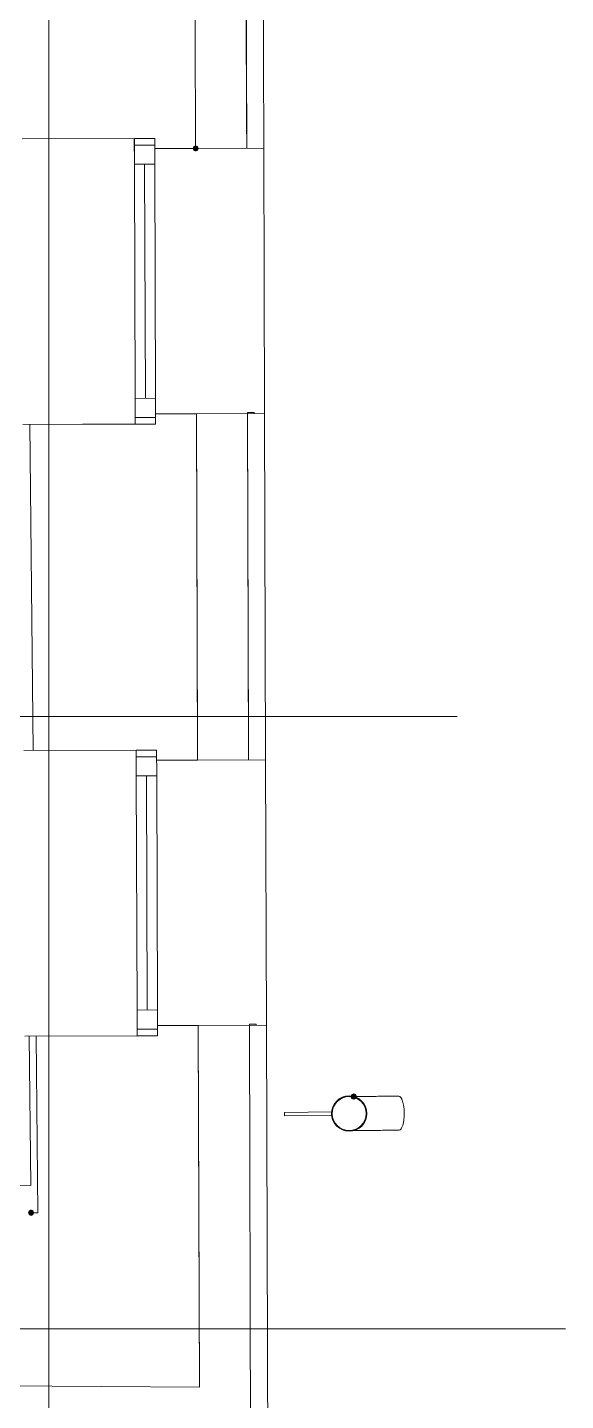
# Model space of a CAD drawing. Header units: millimetres. Extents: x -546 to 1681, y -650 to 1730.
# Drawn here: x 791.54 to 807.36, y 285.76 to 326.12 of the extents above; entities that cross this region are included whole.
import ezdxf

# ---------------------------------------------------------------- set-up
doc = ezdxf.new("R2010")
doc.units = ezdxf.units.MM

msp = doc.modelspace()

# ---------------------------------------------------------------- hatches: boundary and pattern name
h = msp.add_hatch(color=7)
h.dxf.hatch_style = 2
h.paths.add_polyline_path([(796.486, 322.652), (796.423, 322.626), (796.396, 322.562), (796.423, 322.499), (796.486, 322.472), (796.55, 322.499), (796.576, 322.562), (796.55, 322.626)])
h = msp.add_hatch(color=7)
h.dxf.hatch_style = 2
h.paths.add_polyline_path([(801.118, 294.787), (801.057, 294.756), (801.035, 294.69), (801.067, 294.629), (801.132, 294.607), (801.145, 294.608), (801.206, 294.64), (801.228, 294.705), (801.197, 294.766), (801.131, 294.788)])
h = msp.add_hatch(color=7)
h.dxf.hatch_style = 2
h.paths.add_polyline_path([(791.739, 291.285), (791.713, 291.349), (791.649, 291.375), (791.586, 291.349), (791.559, 291.285), (791.586, 291.215), (791.649, 291.188), (791.713, 291.215)])

# ---------------------------------------------------------------- linework, layer by layer
at = {"color": 7, "lineweight": 0}
for points in [[(792.173, 197.821), (792.173, 730.152)], [(796.453, 333.152), (796.486, 322.562)], [(797.986, 322.566), (797.953, 333.156)], [(797.953, 333.156), (797.983, 323.39)], [(798.486, 322.568), (798.453, 333.158)], [(797.983, 323.39), (797.986, 322.566)], [(791.385, 322.846), (794.685, 322.856)], [(794.687, 322.096), (794.681, 322.856)], [(794.685, 322.856), (795.285, 322.858)], [(795.285, 322.858), (794.685, 322.856)], [(794.687, 322.096), (794.685, 322.856)], [(794.685, 322.856), (794.687, 322.096)], [(795.285, 322.858), (795.287, 322.098)], [(795.287, 322.098), (795.285, 322.858)], [(794.685, 322.656), (795.285, 322.658)], [(795.286, 322.558), (796.486, 322.562)], [(796.486, 322.562), (798.486, 322.568)], [(798.486, 322.568), (798.509, 314.768)], [(795.287, 322.098), (794.687, 322.096)], [(794.708, 315.216), (794.687, 322.096)], [(794.987, 322.097), (795.008, 315.217)], [(795.287, 322.098), (795.308, 315.218)], [(795.308, 315.218), (794.708, 315.216)], [(794.708, 315.216), (794.71, 314.456)], [(794.708, 315.216), (794.71, 314.456)], [(795.31, 314.458), (795.308, 315.218)], [(795.31, 314.458), (795.308, 315.218)], [(798.209, 314.797), (798.009, 314.796)], [(798.009, 314.766), (798.009, 314.796)], [(798.209, 314.797), (798.209, 314.767)], [(794.71, 314.456), (791.41, 314.446)], [(791.611, 314.447), (794.71, 314.471)], [(791.71, 304.87), (791.611, 314.447)], [(794.71, 314.656), (795.31, 314.658)], [(794.71, 314.456), (795.31, 314.458)], [(794.71, 314.456), (795.31, 314.458)], [(796.509, 314.762), (795.309, 314.758)], [(798.509, 314.768), (796.509, 314.762)], [(796.54, 304.584), (796.509, 314.762)], [(796.509, 314.762), (796.539, 305.036)], [(798.04, 304.589), (798.009, 314.766)], [(798.009, 314.766), (798.039, 305.04)], [(798.54, 304.59), (798.509, 314.768)], [(187.211, 305.871), (804.173, 305.871)], [(791.439, 304.869), (794.739, 304.879)], [(794.739, 304.879), (795.339, 304.881)], [(795.339, 304.881), (794.739, 304.879)], [(794.742, 304.119), (794.739, 304.879)], [(794.739, 304.879), (794.742, 304.119)], [(794.74, 304.679), (795.34, 304.681)], [(795.339, 304.881), (795.342, 304.121)], [(795.342, 304.121), (795.339, 304.881)], [(796.539, 305.036), (796.54, 304.584)], [(798.039, 305.04), (798.04, 304.589)], [(795.34, 304.581), (796.54, 304.584)], [(796.54, 304.584), (798.54, 304.59)], [(798.54, 304.59), (798.564, 296.79)], [(795.342, 304.121), (794.742, 304.119)], [(794.763, 297.239), (794.742, 304.119)], [(795.042, 304.12), (795.063, 297.24)], [(795.342, 304.121), (795.363, 297.241)], [(795.363, 297.241), (794.763, 297.239)], [(794.763, 297.239), (794.765, 296.479)], [(794.763, 297.239), (794.765, 296.479)], [(795.365, 296.481), (795.363, 297.241)], [(795.365, 296.481), (795.363, 297.241)], [(794.764, 296.679), (795.364, 296.681)], [(796.564, 296.784), (795.364, 296.781)], [(798.564, 296.79), (796.564, 296.784)], [(796.597, 286.151), (796.564, 296.784)], [(796.564, 296.784), (796.581, 291.251)], [(798.264, 296.826), (798.064, 296.825)], [(798.064, 296.789), (798.064, 296.825)], [(798.101, 284.64), (798.064, 296.789)], [(798.064, 296.789), (798.101, 284.64)], [(798.264, 296.826), (798.264, 296.789)], [(798.603, 284.124), (798.564, 296.79)], [(794.765, 296.479), (791.465, 296.469)], [(791.596, 296.469), (791.641, 292.086)], [(791.849, 291.28), (791.796, 296.47)], [(794.765, 296.479), (795.365, 296.481)], [(794.765, 296.479), (795.365, 296.481)], [(800.479, 294.193), (800.49, 294.301), (800.52, 294.399), (800.568, 294.487), (800.632, 294.564), (800.709, 294.628), (800.797, 294.675), (800.894, 294.706), (800.999, 294.716), (801.103, 294.706), (801.2, 294.676), (801.288, 294.628), (801.365, 294.565), (801.429, 294.489), (801.477, 294.402), (801.508, 294.305), (801.519, 294.2)], [(800.499, 294.193), (800.509, 294.297), (800.539, 294.391), (800.585, 294.476), (800.646, 294.55), (800.72, 294.611), (800.805, 294.657), (800.898, 294.686), (800.999, 294.696), (801.099, 294.686), (801.193, 294.657), (801.277, 294.612), (801.351, 294.551), (801.412, 294.478), (801.459, 294.394), (801.488, 294.3), (801.499, 294.2)], [(801.138, 294.698), (801.165, 294.698)], [(801.165, 294.698), (801.193, 294.698)], [(801.193, 294.698), (801.224, 294.698)], [(801.224, 294.698), (801.257, 294.698)], [(801.257, 294.698), (801.292, 294.699)], [(801.292, 294.699), (801.329, 294.699)], [(801.329, 294.699), (801.367, 294.699)], [(801.367, 294.699), (801.408, 294.7)], [(801.408, 294.7), (801.45, 294.7)], [(801.45, 294.7), (801.494, 294.7)], [(801.494, 294.7), (801.539, 294.701)], [(801.539, 294.701), (801.586, 294.701)], [(801.586, 294.701), (801.635, 294.701)], [(801.635, 294.701), (801.685, 294.702)], [(801.685, 294.702), (801.736, 294.702)], [(801.736, 294.702), (801.788, 294.702)], [(801.788, 294.702), (801.841, 294.703)], [(801.841, 294.703), (801.896, 294.703)], [(801.896, 294.703), (801.951, 294.704)], [(801.951, 294.704), (802.008, 294.704)], [(802.008, 294.704), (802.031, 294.704)], [(802.456, 294.708), (802.031, 294.704)], [(802.456, 294.706), (802.488, 294.696), (802.517, 294.667), (802.544, 294.621), (802.567, 294.56), (802.587, 294.486), (802.602, 294.401), (802.611, 294.308), (802.615, 294.207)], [(800.49, 294.243), (799.098, 294.232)], [(799.098, 294.232), (799.099, 294.132)], [(801.519, 294.2), (801.509, 294.091), (801.478, 293.994), (801.43, 293.906), (801.367, 293.829), (801.29, 293.765), (801.202, 293.717), (801.104, 293.687), (800.999, 293.676), (800.895, 293.687), (800.798, 293.717), (800.71, 293.764), (800.633, 293.827), (800.569, 293.904), (800.521, 293.992), (800.49, 294.089), (800.479, 294.193)], [(801.499, 294.2), (801.489, 294.095), (801.46, 294.002), (801.414, 293.917), (801.353, 293.843), (801.279, 293.782), (801.194, 293.736), (801.1, 293.706), (800.999, 293.696), (800.899, 293.706), (800.805, 293.735), (800.721, 293.781), (800.647, 293.842), (800.586, 293.915), (800.54, 294), (800.51, 294.093), (800.499, 294.193)], [(802.615, 294.207), (802.613, 294.106), (802.605, 294.012), (802.591, 293.927), (802.573, 293.853), (802.55, 293.792), (802.524, 293.746), (802.495, 293.716), (802.464, 293.706)], [(799.099, 294.132), (800.491, 294.143)], [(801.156, 293.698), (801.133, 293.697)], [(801.184, 293.698), (801.156, 293.698)], [(801.213, 293.698), (801.184, 293.698)], [(801.245, 293.698), (801.213, 293.698)], [(801.279, 293.699), (801.245, 293.698)], [(801.315, 293.699), (801.279, 293.699)], [(801.352, 293.699), (801.315, 293.699)], [(801.391, 293.699), (801.352, 293.699)], [(801.433, 293.7), (801.391, 293.699)], [(801.476, 293.7), (801.433, 293.7)], [(801.52, 293.7), (801.476, 293.7)], [(801.566, 293.701), (801.52, 293.7)], [(801.614, 293.701), (801.566, 293.701)], [(801.663, 293.701), (801.614, 293.701)], [(801.713, 293.702), (801.663, 293.701)], [(801.765, 293.702), (801.713, 293.702)], [(801.818, 293.703), (801.765, 293.702)], [(801.872, 293.703), (801.818, 293.703)], [(801.927, 293.703), (801.872, 293.703)], [(801.982, 293.704), (801.927, 293.703)], [(802.039, 293.704), (801.982, 293.704)], [(802.039, 293.704), (802.464, 293.708)], [(791.641, 292.086), (765.289, 292.27)], [(791.649, 291.278), (791.849, 291.28)], [(796.581, 291.251), (796.597, 286.151)], [(187.211, 287.871), (807.358, 287.871)], [(796.597, 286.151), (764.798, 286.373)]]:
    msp.add_lwpolyline(points, dxfattribs=at)

doc.saveas('drawing.dxf')
